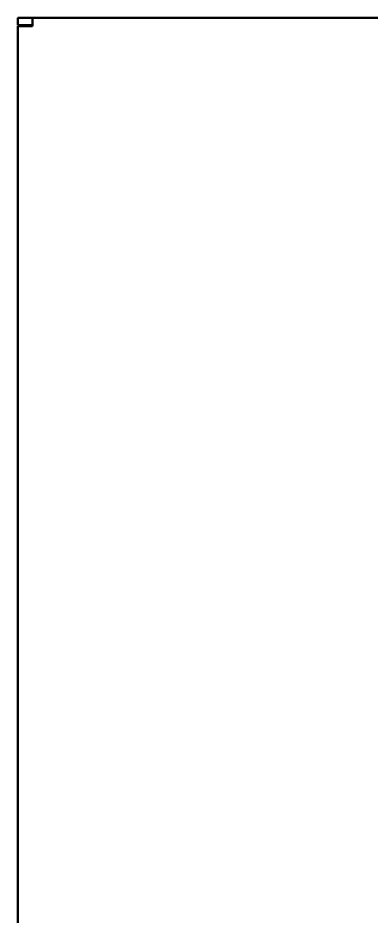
# Model space of a CAD drawing. Header units: millimetres. Extents: x 0 to 1863, y -9 to 1040.
# Drawn here: x 734.4 to 782.6, y 556 to 678.6 of the extents above; entities that cross this region are included whole.
import ezdxf

# ---------------------------------------------------------------- set-up
doc = ezdxf.new("R2010")
doc.units = ezdxf.units.MM
doc.header["$LTSCALE"] = 3.5
doc.layers.add('외형선(ISO)', color=7, linetype='Continuous', lineweight=50)

msp = doc.modelspace()

# ---------------------------------------------------------------- linework, layer by layer
at = {"layer": '외형선(ISO)'}
for p, q in [((734.4228, 677.6218), (734.4228, 678.6218)), ((734.4228, 678.6218), (736.4228, 678.6218)), ((736.4228, 677.5218), (736.4228, 678.6218)), ((736.4228, 678.6218), (876.4228, 678.6218)), ((736.4228, 677.6218), (734.4228, 677.6218)), ((734.4228, 495.7218), (734.4228, 677.5218)), ((736.4228, 677.5218), (734.4228, 677.5218))]:
    msp.add_line(p, q, dxfattribs=at)
msp.add_rational_spline([(735.4228, 677.5218), (735.4228, 677.5705), (735.4228, 677.6218)], [13.9424081901, 13.751189446, 13.5447834896], degree=2, dxfattribs=at)

doc.saveas('drawing.dxf')
